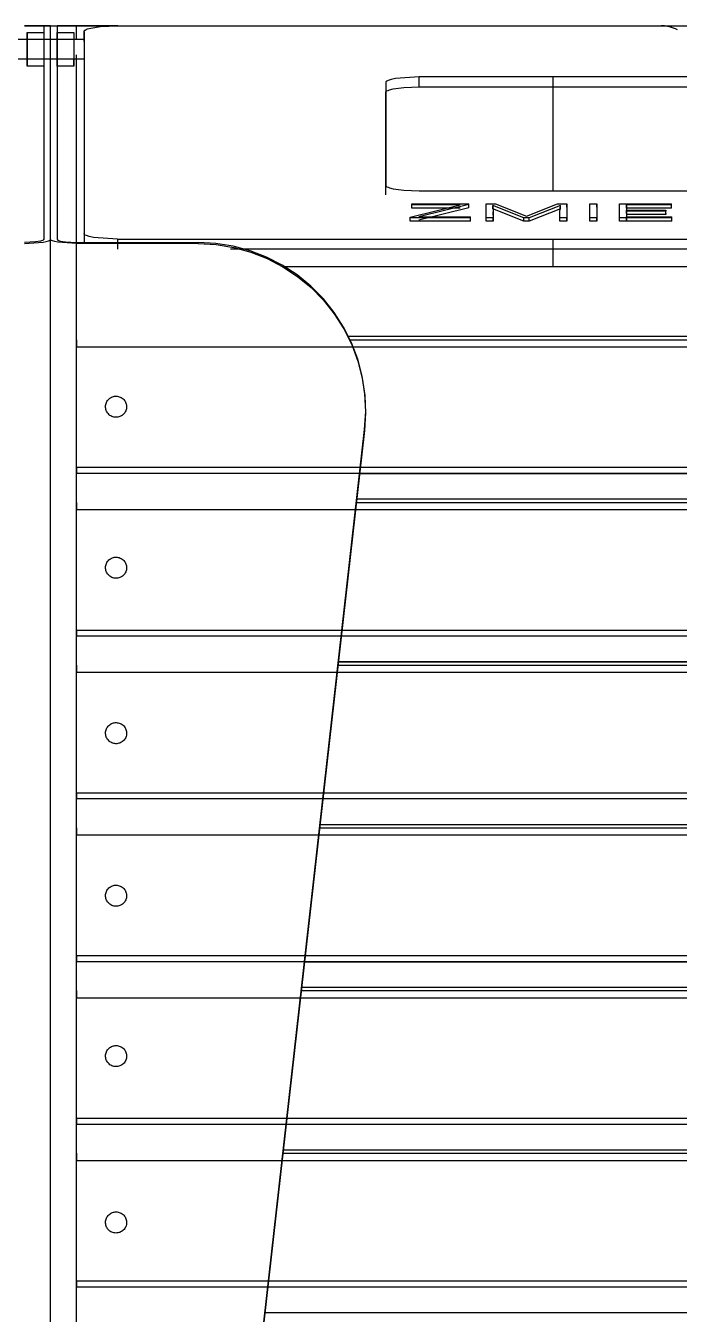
# Model space of a CAD drawing. Header units: millimetres. Extents: x 10366 to 28454, y 24552 to 29702.
# Drawn here: x 22527.2 to 22722.1, y 27901.2 to 28285.5 of the extents above; entities that cross this region are included whole.
import ezdxf

# ---------------------------------------------------------------- set-up
doc = ezdxf.new("R2010")
doc.units = ezdxf.units.MM
doc.header["$LTSCALE"] = 3
doc.layers.add('DomyÅ›lny', color=7, linetype='Continuous')

msp = doc.modelspace()

# ---------------------------------------------------------------- linework, layer by layer
at = {"layer": 'DomyÅ›lny'}
for p, q in [((22527.54, 28283.47), (22532.54, 28283.47)), ((22532.54, 28285.47), (22534.54, 28285.47)), ((22532.54, 28285.47), (22532.54, 28221.82)), ((22534.54, 28221.82), (22534.54, 28285.47)), ((22534.54, 28221.82), (22534.54, 28285.47)), ((22534.54, 28285.47), (22536.54, 28285.47)), ((22536.54, 28285.47), (22536.54, 28221.82)), ((22536.54, 28283.47), (22541.54, 28283.47)), ((22554.65, 28285.47), (22542.3, 28285.47)), ((22542.3, 28281.47), (22542.3, 28285.47)), ((22542.3, 28285.47), (22684.54, 28285.47)), ((22544.54, 28280.82), (22544.54, 28283.78)), ((22544.54, 28283.78), (22544.54, 28223.52)), ((22554.54, 28285.47), (22914.54, 28285.47)), ((22524.54, 28281.47), (22534.54, 28281.47)), ((22527.54, 28281.47), (22532.54, 28281.47)), ((22534.54, 28281.47), (22544.54, 28281.47)), ((22536.54, 28281.47), (22541.54, 28281.47)), ((22534.54, 28275.47), (22524.54, 28275.47)), ((22532.54, 28275.47), (22527.54, 28275.47)), ((22544.54, 28275.47), (22534.54, 28275.47)), ((22541.54, 28275.47), (22536.54, 28275.47)), ((22542.3, 28220.5), (22542.3, 28276.83)), ((22532.54, 28273.47), (22527.54, 28273.47)), ((22541.54, 28273.47), (22536.54, 28273.47)), ((22634.54, 28268.52), (22634.54, 28237.96)), ((22824.54, 28270.22), (22644.54, 28270.22)), ((22644.54, 28267.26), (22644.54, 28270.22)), ((22684.54, 28236.26), (22684.54, 28270.22)), ((22634.54, 28235.01), (22634.54, 28265.56)), ((22644.54, 28267.26), (22824.54, 28267.26)), ((22644.54, 28236.26), (22824.54, 28236.26)), ((22641.88, 28228.43), (22656.72, 28232.08)), ((22642.33, 28232.39), (22659.33, 28232.39)), ((22642.33, 28231.4), (22642.33, 28232.39)), ((22656.72, 28232.08), (22642.33, 28232.08)), ((22642.33, 28231.1), (22642.33, 28232.08)), ((22656.72, 28231.1), (22642.33, 28231.1)), ((22659.33, 28232.13), (22644.44, 28228.46)), ((22659.33, 28231.15), (22644.44, 28227.47)), ((22659.33, 28231.4), (22659.33, 28232.39)), ((22659.33, 28231.15), (22659.33, 28232.13)), ((22664.53, 28228.16), (22664.53, 28232.39)), ((22664.53, 28232.39), (22667.33, 28232.39)), ((22664.53, 28231.4), (22664.53, 28232.39)), ((22664.53, 28227.17), (22664.53, 28231.4)), ((22675.74, 28228.16), (22666.47, 28231.87)), ((22666.47, 28231.87), (22666.64, 28230.01)), ((22666.47, 28230.89), (22666.47, 28231.87)), ((22675.74, 28227.17), (22666.47, 28230.89)), ((22666.64, 28230.01), (22666.64, 28228.16)), ((22666.64, 28229.02), (22666.64, 28230.01)), ((22667.33, 28232.39), (22676.55, 28228.65)), ((22676.55, 28228.65), (22685.8, 28232.39)), ((22686.68, 28231.89), (22677.37, 28228.16)), ((22686.68, 28230.9), (22677.37, 28227.17)), ((22685.8, 28232.39), (22688.62, 28232.39)), ((22686.51, 28230), (22686.68, 28231.89)), ((22686.51, 28229.01), (22686.51, 28230)), ((22686.51, 28228.16), (22686.51, 28230)), ((22686.68, 28230.9), (22686.68, 28231.89)), ((22688.62, 28232.39), (22688.62, 28228.16)), ((22688.62, 28231.4), (22688.62, 28232.39)), ((22688.62, 28231.4), (22688.62, 28227.17)), ((22695.42, 28231.4), (22695.42, 28232.39)), ((22695.42, 28228.16), (22695.42, 28232.39)), ((22695.42, 28232.39), (22697.53, 28232.39)), ((22695.42, 28227.17), (22695.42, 28231.4)), ((22697.53, 28232.39), (22697.53, 28228.16)), ((22697.53, 28231.4), (22697.53, 28232.39)), ((22697.53, 28231.4), (22697.53, 28227.17)), ((22704.31, 28228.16), (22704.31, 28232.39)), ((22704.31, 28232.39), (22719.78, 28232.39)), ((22704.31, 28231.4), (22704.31, 28232.39)), ((22704.31, 28227.17), (22704.31, 28231.4)), ((22719.78, 28232.08), (22706.42, 28232.08)), ((22706.42, 28232.08), (22706.42, 28230.49)), ((22706.42, 28231.1), (22706.42, 28232.08)), ((22719.78, 28231.1), (22706.42, 28231.1)), ((22706.42, 28230.49), (22718.12, 28230.49)), ((22706.42, 28229.5), (22706.42, 28230.49)), ((22718.12, 28230.18), (22706.42, 28230.18)), ((22706.42, 28230.18), (22706.42, 28228.46)), ((22718.12, 28230.49), (22718.12, 28230.18)), ((22718.12, 28229.5), (22718.12, 28230.49)), ((22718.12, 28229.2), (22718.12, 28230.18)), ((22718.12, 28229.5), (22718.12, 28229.2)), ((22719.78, 28231.4), (22719.78, 28232.39)), ((22719.78, 28231.1), (22719.78, 28232.08)), ((22641.88, 28227.44), (22641.88, 28228.43)), ((22659.88, 28228.16), (22641.88, 28228.16)), ((22641.88, 28227.17), (22641.88, 28228.16)), ((22659.88, 28227.17), (22641.88, 28227.17)), ((22644.44, 28228.46), (22659.88, 28228.46)), ((22659.88, 28227.47), (22659.88, 28228.46)), ((22659.88, 28227.17), (22659.88, 28228.16)), ((22666.64, 28228.16), (22664.53, 28228.16)), ((22664.53, 28227.17), (22664.53, 28228.16)), ((22666.64, 28227.17), (22664.53, 28227.17)), ((22666.64, 28229.02), (22666.64, 28227.17)), ((22666.64, 28227.17), (22666.64, 28228.16)), ((22677.37, 28228.16), (22675.74, 28228.16)), ((22675.74, 28227.17), (22675.74, 28228.16)), ((22677.37, 28227.17), (22675.74, 28227.17)), ((22677.37, 28227.17), (22677.37, 28228.16)), ((22686.51, 28227.17), (22686.51, 28229.01)), ((22686.51, 28227.17), (22686.51, 28228.16)), ((22688.62, 28228.16), (22686.51, 28228.16)), ((22688.62, 28227.17), (22686.51, 28227.17)), ((22688.62, 28227.17), (22688.62, 28228.16)), ((22695.42, 28227.17), (22695.42, 28228.16)), ((22697.53, 28228.16), (22695.42, 28228.16)), ((22697.53, 28227.17), (22695.42, 28227.17)), ((22697.53, 28227.17), (22697.53, 28228.16)), ((22719.87, 28228.16), (22704.31, 28228.16)), ((22704.31, 28227.17), (22704.31, 28228.16)), ((22719.87, 28227.17), (22704.31, 28227.17)), ((22718.12, 28229.2), (22706.42, 28229.2)), ((22706.42, 28229.2), (22706.42, 28227.47)), ((22706.42, 28228.46), (22719.87, 28228.46)), ((22706.42, 28227.47), (22706.42, 28228.46)), ((22719.87, 28227.47), (22719.87, 28228.46)), ((22719.87, 28227.17), (22719.87, 28228.16)), ((22534.54, 27511.71), (22534.54, 28221.82)), ((22534.54, 27511.71), (22534.54, 28221.82)), ((22544.54, 28223.52), (22544.54, 28220.56)), ((22554.54, 28221.82), (22554.54, 28218.86)), ((22554.54, 28221.82), (22914.54, 28221.82)), ((22684.54, 28213.71), (22684.54, 28221.82)), ((22542.3, 28220.84), (22578.66, 28220.84)), ((22578.62, 28220.5), (22542.3, 28220.5)), ((22542.3, 27511.71), (22542.3, 28220.5)), ((22877.8, 28218.86), (22588.25, 28218.86)), ((22603.73, 28213.71), (22865.34, 28213.71)), ((22603.73, 28213.71), (22865.34, 28213.71)), ((22623.23, 28192.89), (22845.84, 28192.89)), ((22623.24, 28192.88), (22845.84, 28192.88)), ((22623.74, 28191.85), (22845.34, 28191.85)), ((22542.29, 28153.8), (22542.29, 28189.72)), ((22542.29, 28189.72), (22926.78, 28189.72)), ((22555.54, 27520.59), (22628.25, 28165.12)), ((22628.21, 28164.78), (22555.54, 27520.59)), ((22628.21, 28164.78), (22628.25, 28165.12)), ((22542.29, 28153.8), (22926.78, 28153.8)), ((22926.78, 28151.93), (22542.29, 28151.93)), ((22626.76, 28151.93), (22842.31, 28151.93)), ((22542.29, 28105.28), (22542.29, 28141.2)), ((22542.29, 28141.2), (22926.78, 28141.2)), ((22625.79, 28143.33), (22843.28, 28143.33)), ((22625.91, 28144.37), (22843.16, 28144.37)), ((22625.91, 28144.36), (22843.17, 28144.36)), ((22542.29, 28105.28), (22926.78, 28105.28)), ((22926.78, 28103.41), (22542.29, 28103.41)), ((22620.44, 28095.85), (22848.64, 28095.85)), ((22620.44, 28095.84), (22848.64, 28095.84)), ((22542.29, 28056.76), (22542.29, 28092.68)), ((22542.29, 28092.68), (22926.78, 28092.68)), ((22620.32, 28094.81), (22848.76, 28094.81)), ((22542.29, 28056.76), (22926.78, 28056.76)), ((22926.78, 28054.89), (22542.29, 28054.89)), ((22614.85, 28046.29), (22854.23, 28046.29)), ((22614.96, 28047.33), (22854.11, 28047.33)), ((22614.96, 28047.32), (22854.11, 28047.32)), ((22542.29, 28008.24), (22542.29, 28044.16)), ((22542.29, 28044.16), (22926.78, 28044.16)), ((22542.29, 28008.24), (22926.78, 28008.24)), ((22926.78, 28006.37), (22542.29, 28006.37)), ((22610.34, 28006.37), (22858.73, 28006.37)), ((22542.29, 27959.72), (22542.29, 27995.64)), ((22542.29, 27995.64), (22926.78, 27995.64)), ((22609.37, 27997.77), (22859.7, 27997.77)), ((22609.49, 27998.81), (22859.59, 27998.81)), ((22609.49, 27998.8), (22859.59, 27998.8)), ((22542.29, 27959.72), (22926.78, 27959.72)), ((22926.78, 27957.85), (22542.29, 27957.85)), ((22603.9, 27949.25), (22865.18, 27949.25)), ((22604.01, 27950.28), (22865.06, 27950.28)), ((22604.02, 27950.28), (22865.06, 27950.28)), ((22542.29, 27911.2), (22542.29, 27947.12)), ((22542.29, 27947.12), (22926.78, 27947.12)), ((22542.29, 27911.2), (22926.78, 27911.2)), ((22926.78, 27909.33), (22542.29, 27909.33)), ((22598.54, 27901.76), (22870.53, 27901.76)), ((22598.54, 27901.76), (22870.53, 27901.76))]:
    msp.add_line(p, q, dxfattribs=at)
for points in [[(22526.78, 28285.47, 0), (22532.54, 28285.47, 0)], [(22534.54, 28285.47, 0), (22534.54, 28285.47, 0), (22534.54, 28285.47, 0), (22534.54, 28285.47, 0), (22534.54, 28285.47, 0), (22534.54, 28285.47, 0), (22534.54, 28285.47, 0), (22534.54, 28285.47, 0), (22534.54, 28285.47, 0), (22534.54, 28285.47, 0), (22534.53, 28285.47, 0), (22534.52, 28285.47, 0), (22534.48, 28285.47, 0), (22533.96, 28285.47, 0), (22531.57, 28285.47, 0), (22526.78, 28285.47, 0)], [(22532.54, 28283.47, 0), (22532.54, 28283.47, 0), (22532.54, 28283.47, 0), (22532.54, 28283.47, 0), (22532.54, 28283.47, 0), (22532.54, 28283.47, 0), (22532.54, 28283.47, 0), (22532.54, 28283.47, 0), (22532.54, 28283.47, 0), (22532.54, 28283.47, 0), (22532.54, 28283.47, 0), (22532.54, 28283.47, 0), (22532.54, 28283.46, 0), (22532.54, 28283.44, 0), (22532.54, 28283.33, 0), (22532.54, 28282.86, 0), (22532.54, 28278.59, 0), (22532.54, 28274.99, 0), (22532.54, 28273.84, 0), (22532.54, 28273.56, 0), (22532.54, 28273.49, 0), (22532.54, 28273.48, 0), (22532.54, 28273.47, 0), (22532.54, 28273.47, 0), (22532.54, 28273.47, 0), (22532.54, 28273.47, 0), (22532.54, 28273.47, 0), (22532.54, 28273.47, 0), (22532.54, 28273.47, 0), (22532.54, 28273.47, 0), (22532.54, 28273.47, 0), (22532.54, 28273.47, 0), (22532.54, 28273.47, 0), (22532.54, 28273.47, 0)], [(22534.54, 28285.47, 0), (22534.54, 28285.47, 0), (22534.54, 28285.47, 0), (22534.54, 28285.47, 0), (22534.54, 28285.47, 0), (22534.54, 28285.47, 0), (22534.54, 28285.47, 0), (22534.54, 28285.47, 0), (22534.54, 28285.47, 0), (22534.54, 28285.47, 0), (22534.54, 28285.47, 0), (22534.55, 28285.47, 0), (22534.6, 28285.47, 0), (22535.11, 28285.47, 0), (22537.5, 28285.47, 0), (22542.3, 28285.47, 0)], [(22542.3, 28285.47, 0), (22536.54, 28285.47, 0)], [(22541.54, 28283.47, 0), (22541.54, 28283.47, 0), (22541.54, 28283.47, 0), (22541.54, 28283.47, 0), (22541.54, 28283.47, 0), (22541.54, 28283.47, 0), (22541.54, 28283.47, 0), (22541.54, 28283.47, 0), (22541.54, 28283.47, 0), (22541.54, 28283.47, 0), (22541.54, 28283.47, 0), (22541.54, 28283.47, 0), (22541.54, 28283.46, 0), (22541.54, 28283.41, 0), (22541.54, 28283.22, 0), (22541.54, 28282.42, 0), (22541.54, 28276.48, 0), (22541.54, 28273.5, 0), (22541.54, 28273.48, 0), (22541.54, 28273.47, 0), (22541.54, 28273.47, 0), (22541.54, 28273.47, 0), (22541.54, 28273.47, 0), (22541.54, 28273.47, 0), (22541.54, 28273.47, 0), (22541.54, 28273.47, 0), (22541.54, 28273.47, 0), (22541.54, 28273.47, 0), (22541.54, 28273.47, 0), (22541.54, 28273.47, 0), (22541.54, 28273.47, 0), (22541.54, 28273.47, 0), (22541.54, 28273.47, 0), (22541.54, 28273.47, 0), (22541.54, 28273.47, 0), (22541.54, 28273.47, 0), (22541.54, 28273.48, 0), (22541.54, 28273.49, 0), (22541.54, 28273.53, 0), (22541.54, 28273.72, 0), (22541.54, 28275.47, 0)], [(22544.54, 28283.78, 0), (22544.54, 28283.82, 0), (22544.55, 28283.86, 0), (22544.57, 28283.9, 0), (22544.59, 28283.95, 0), (22544.62, 28283.99, 0), (22544.65, 28284.03, 0), (22544.74, 28284.12, 0), (22544.85, 28284.2, 0), (22545.16, 28284.36, 0), (22545.54, 28284.52, 0), (22546.58, 28284.8, 0), (22549.48, 28285.24, 0), (22554.54, 28285.47, 0)], [(22527.54, 28281.47, 0), (22527.54, 28281.47, 0), (22527.54, 28281.47, 0), (22527.54, 28281.47, 0), (22527.54, 28281.47, 0), (22527.54, 28281.47, 0), (22527.54, 28281.47, 0), (22527.54, 28281.47, 0), (22527.54, 28281.47, 0), (22527.54, 28281.47, 0), (22527.54, 28281.47, 0), (22527.54, 28281.47, 0), (22527.54, 28281.45, 0), (22527.54, 28281.38, 0), (22527.54, 28281.1, 0), (22527.54, 28275.47, 0)], [(22541.54, 28281.47, 0), (22541.54, 28281.47, 0), (22541.54, 28281.47, 0), (22541.54, 28281.47, 0), (22541.54, 28281.47, 0), (22541.54, 28281.47, 0), (22541.54, 28281.47, 0), (22541.54, 28281.47, 0), (22541.54, 28281.47, 0), (22541.54, 28281.47, 0), (22541.54, 28281.47, 0), (22541.54, 28281.47, 0), (22541.54, 28281.45, 0), (22541.54, 28281.38, 0), (22541.54, 28281.1, 0), (22541.54, 28275.47, 0)], [(22644.54, 28270.22, 0), (22637.47, 28269.72, 0), (22636.17, 28269.45, 0), (22635.24, 28269.15, 0), (22634.92, 28268.99, 0), (22634.8, 28268.91, 0), (22634.7, 28268.83, 0), (22634.63, 28268.75, 0), (22634.6, 28268.71, 0), (22634.58, 28268.67, 0), (22634.56, 28268.63, 0), (22634.55, 28268.6, 0), (22634.54, 28268.56, 0), (22634.54, 28268.52, 0)], [(22634.54, 28265.56, 0), (22634.54, 28265.6, 0), (22634.55, 28265.64, 0), (22634.56, 28265.68, 0), (22634.58, 28265.72, 0), (22634.6, 28265.76, 0), (22634.63, 28265.79, 0), (22634.7, 28265.87, 0), (22634.8, 28265.95, 0), (22634.92, 28266.03, 0), (22635.24, 28266.19, 0), (22635.65, 28266.34, 0), (22636.77, 28266.63, 0), (22639.94, 28267.07, 0), (22644.54, 28267.26, 0)], [(22634.54, 28237.96, 0), (22634.54, 28237.92, 0), (22634.55, 28237.89, 0), (22634.56, 28237.85, 0), (22634.58, 28237.81, 0), (22634.6, 28237.77, 0), (22634.63, 28237.73, 0), (22634.7, 28237.65, 0), (22634.8, 28237.57, 0), (22634.92, 28237.49, 0), (22635.24, 28237.34, 0), (22635.65, 28237.18, 0), (22636.77, 28236.89, 0), (22639.94, 28236.45, 0), (22644.54, 28236.26, 0)], [(22526.78, 28220.5, 0), (22532.34, 28220.9, 0), (22533.28, 28221.1, 0), (22533.97, 28221.32, 0), (22534.22, 28221.44, 0), (22534.32, 28221.51, 0), (22534.39, 28221.57, 0), (22534.46, 28221.63, 0), (22534.48, 28221.66, 0), (22534.5, 28221.69, 0), (22534.52, 28221.72, 0), (22534.53, 28221.76, 0), (22534.54, 28221.79, 0), (22534.54, 28221.82, 0)], [(22532.54, 28221.82, 0), (22532.54, 28221.8, 0), (22532.53, 28221.77, 0), (22532.52, 28221.75, 0), (22532.51, 28221.72, 0), (22532.49, 28221.69, 0), (22532.44, 28221.64, 0), (22532.39, 28221.6, 0), (22532.31, 28221.55, 0), (22532.12, 28221.46, 0), (22531.6, 28221.28, 0), (22530.03, 28221.01, 0), (22526.78, 28220.84, 0)], [(22542.3, 28220.5, 0), (22536.73, 28220.9, 0), (22535.79, 28221.1, 0), (22535.1, 28221.32, 0), (22534.86, 28221.44, 0), (22534.76, 28221.51, 0), (22534.68, 28221.57, 0), (22534.62, 28221.63, 0), (22534.59, 28221.66, 0), (22534.57, 28221.69, 0), (22534.56, 28221.72, 0), (22534.55, 28221.76, 0), (22534.54, 28221.79, 0), (22534.54, 28221.82, 0)], [(22536.54, 28221.82, 0), (22536.54, 28221.8, 0), (22536.55, 28221.77, 0), (22536.56, 28221.75, 0), (22536.57, 28221.72, 0), (22536.59, 28221.69, 0), (22536.63, 28221.64, 0), (22536.69, 28221.6, 0), (22536.76, 28221.55, 0), (22536.95, 28221.46, 0), (22537.48, 28221.28, 0), (22539.05, 28221.01, 0), (22542.3, 28220.84, 0)], [(22554.54, 28221.82, 0), (22547.34, 28222.34, 0), (22546.12, 28222.6, 0), (22545.24, 28222.89, 0), (22544.93, 28223.05, 0), (22544.81, 28223.12, 0), (22544.71, 28223.21, 0), (22544.63, 28223.28, 0), (22544.6, 28223.32, 0), (22544.58, 28223.36, 0), (22544.56, 28223.4, 0), (22544.55, 28223.44, 0), (22544.54, 28223.48, 0), (22544.54, 28223.52, 0)], [(22578.62, 28220.5, 0), (22583.96, 28220.21, 0), (22589.21, 28219.36, 0), (22594.33, 28217.96, 0), (22599.22, 28216.04, 0), (22603.89, 28213.62, 0), (22608.23, 28210.75, 0), (22612.26, 28207.43, 0), (22615.91, 28203.73, 0), (22619.2, 28199.59, 0), (22622.05, 28195.11, 0), (22624.4, 28190.38, 0), (22626.24, 28185.44, 0), (22627.54, 28180.37, 0), (22628.3, 28175.21, 0), (22628.53, 28170.01, 0), (22628.21, 28164.78, 0)], [(22628.25, 28165.12, 0), (22628.57, 28170.45, 0), (22628.32, 28175.74, 0), (22627.52, 28180.98, 0), (22626.19, 28186.06, 0), (22624.33, 28190.97, 0), (22622, 28195.62, 0), (22619.18, 28200.01, 0), (22615.94, 28204.07, 0), (22612.23, 28207.83, 0), (22608.12, 28211.2, 0), (22603.69, 28214.09, 0), (22599, 28216.5, 0), (22594.1, 28218.39, 0), (22589.05, 28219.74, 0), (22583.91, 28220.56, 0), (22578.66, 28220.84, 0)], [(22542.29, 28191.85, 0), (22542.29, 28191.82, 0), (22542.29, 28191.72, 0), (22542.29, 28191.29, 0), (22542.29, 28189.72, 0)], [(22542.29, 28153.8, 0), (22542.29, 28152.41, 0), (22542.29, 28152.03, 0), (22542.29, 28151.94, 0), (22542.29, 28151.93, 0), (22542.29, 28151.93, 0), (22542.29, 28151.93, 0), (22542.29, 28151.93, 0), (22542.29, 28151.93, 0), (22542.29, 28151.93, 0), (22542.29, 28151.93, 0), (22542.29, 28151.93, 0), (22542.29, 28151.93, 0), (22542.29, 28151.93, 0), (22542.29, 28151.93, 0), (22542.29, 28151.93, 0), (22542.29, 28151.93, 0), (22542.29, 28151.93, 0), (22542.29, 28151.93, 0), (22542.29, 28151.93, 0), (22542.29, 28151.93, 0), (22542.29, 28151.93, 0), (22542.29, 28151.93, 0)], [(22542.29, 28143.33, 0), (22542.29, 28143.3, 0), (22542.29, 28143.2, 0), (22542.29, 28142.77, 0), (22542.29, 28141.2, 0)], [(22542.29, 28105.28, 0), (22542.29, 28103.89, 0), (22542.29, 28103.51, 0), (22542.29, 28103.42, 0), (22542.29, 28103.41, 0), (22542.29, 28103.41, 0), (22542.29, 28103.41, 0), (22542.29, 28103.41, 0), (22542.29, 28103.41, 0), (22542.29, 28103.41, 0), (22542.29, 28103.41, 0), (22542.29, 28103.41, 0), (22542.29, 28103.41, 0), (22542.29, 28103.41, 0), (22542.29, 28103.41, 0), (22542.29, 28103.41, 0), (22542.29, 28103.41, 0), (22542.29, 28103.41, 0), (22542.29, 28103.41, 0), (22542.29, 28103.41, 0), (22542.29, 28103.41, 0), (22542.29, 28103.41, 0), (22542.29, 28103.41, 0)], [(22542.29, 28094.81, 0), (22542.29, 28094.78, 0), (22542.29, 28094.68, 0), (22542.29, 28094.25, 0), (22542.29, 28092.68, 0)], [(22542.29, 28056.76, 0), (22542.29, 28055.37, 0), (22542.29, 28054.99, 0), (22542.29, 28054.9, 0), (22542.29, 28054.89, 0), (22542.29, 28054.89, 0), (22542.29, 28054.89, 0), (22542.29, 28054.89, 0), (22542.29, 28054.89, 0), (22542.29, 28054.89, 0), (22542.29, 28054.89, 0), (22542.29, 28054.89, 0), (22542.29, 28054.89, 0), (22542.29, 28054.89, 0), (22542.29, 28054.89, 0), (22542.29, 28054.89, 0), (22542.29, 28054.89, 0), (22542.29, 28054.89, 0), (22542.29, 28054.89, 0), (22542.29, 28054.89, 0), (22542.29, 28054.89, 0), (22542.29, 28054.89, 0), (22542.29, 28054.89, 0)], [(22542.29, 28046.29, 0), (22542.29, 28046.26, 0), (22542.29, 28046.16, 0), (22542.29, 28045.73, 0), (22542.29, 28044.16, 0)], [(22542.29, 28008.24, 0), (22542.29, 28006.85, 0), (22542.29, 28006.47, 0), (22542.29, 28006.38, 0), (22542.29, 28006.37, 0), (22542.29, 28006.37, 0), (22542.29, 28006.37, 0), (22542.29, 28006.37, 0), (22542.29, 28006.37, 0), (22542.29, 28006.37, 0), (22542.29, 28006.37, 0), (22542.29, 28006.37, 0), (22542.29, 28006.37, 0), (22542.29, 28006.37, 0), (22542.29, 28006.37, 0), (22542.29, 28006.37, 0), (22542.29, 28006.37, 0), (22542.29, 28006.37, 0), (22542.29, 28006.37, 0), (22542.29, 28006.37, 0), (22542.29, 28006.37, 0), (22542.29, 28006.37, 0), (22542.29, 28006.37, 0)], [(22542.29, 27997.77, 0), (22542.29, 27997.74, 0), (22542.29, 27997.64, 0), (22542.29, 27997.21, 0), (22542.29, 27995.64, 0)], [(22542.29, 27959.72, 0), (22542.29, 27958.33, 0), (22542.29, 27957.95, 0), (22542.29, 27957.86, 0), (22542.29, 27957.85, 0), (22542.29, 27957.85, 0), (22542.29, 27957.85, 0), (22542.29, 27957.85, 0), (22542.29, 27957.85, 0), (22542.29, 27957.85, 0), (22542.29, 27957.85, 0), (22542.29, 27957.85, 0), (22542.29, 27957.85, 0), (22542.29, 27957.85, 0), (22542.29, 27957.85, 0), (22542.29, 27957.85, 0), (22542.29, 27957.85, 0), (22542.29, 27957.85, 0), (22542.29, 27957.85, 0), (22542.29, 27957.85, 0), (22542.29, 27957.85, 0), (22542.29, 27957.85, 0), (22542.29, 27957.85, 0)], [(22542.29, 27949.25, 0), (22542.29, 27949.22, 0), (22542.29, 27949.12, 0), (22542.29, 27948.69, 0), (22542.29, 27947.12, 0)], [(22542.29, 27911.2, 0), (22542.29, 27909.81, 0), (22542.29, 27909.43, 0), (22542.29, 27909.34, 0), (22542.29, 27909.33, 0), (22542.29, 27909.33, 0), (22542.29, 27909.33, 0), (22542.29, 27909.33, 0), (22542.29, 27909.33, 0), (22542.29, 27909.33, 0), (22542.29, 27909.33, 0), (22542.29, 27909.33, 0), (22542.29, 27909.33, 0), (22542.29, 27909.33, 0), (22542.29, 27909.33, 0), (22542.29, 27909.33, 0), (22542.29, 27909.33, 0), (22542.29, 27909.33, 0), (22542.29, 27909.33, 0), (22542.29, 27909.33, 0), (22542.29, 27909.33, 0), (22542.29, 27909.33, 0), (22542.29, 27909.33, 0)]]:
    msp.add_polyline3d(points, dxfattribs=at)
for points in [[(22527.54, 28278.47, 0), (22527.54, 28283.47, 0), (22527.54, 28278.47, 0), (22527.54, 28273.47, 0)], [(22536.54, 28278.47, 0), (22536.54, 28282.01, 0), (22536.54, 28283.12, 0), (22536.54, 28283.39, 0), (22536.54, 28283.45, 0), (22536.54, 28283.47, 0), (22536.54, 28283.47, 0), (22536.54, 28283.47, 0), (22536.54, 28283.47, 0), (22536.54, 28283.47, 0), (22536.54, 28283.47, 0), (22536.54, 28283.47, 0), (22536.54, 28283.47, 0), (22536.54, 28283.47, 0), (22536.54, 28283.47, 0), (22536.54, 28283.47, 0), (22536.54, 28283.47, 0), (22536.54, 28283.47, 0), (22536.54, 28283.47, 0), (22536.54, 28283.47, 0), (22536.54, 28283.47, 0), (22536.54, 28283.47, 0), (22536.54, 28283.47, 0), (22536.54, 28283.47, 0), (22536.54, 28283.47, 0), (22536.54, 28283.47, 0), (22536.54, 28283.46, 0), (22536.54, 28283.44, 0), (22536.54, 28283.33, 0), (22536.54, 28282.86, 0), (22536.54, 28274.23, 0), (22536.54, 28273.47, 0), (22536.54, 28273.47, 0), (22536.54, 28273.47, 0), (22536.54, 28273.47, 0), (22536.54, 28273.47, 0), (22536.54, 28273.47, 0), (22536.54, 28273.47, 0), (22536.54, 28273.47, 0), (22536.54, 28273.47, 0), (22536.54, 28273.47, 0), (22536.54, 28273.47, 0), (22536.54, 28273.47, 0), (22536.54, 28273.47, 0), (22536.54, 28273.47, 0), (22536.54, 28273.47, 0), (22536.54, 28273.47, 0), (22536.54, 28273.47, 0), (22536.54, 28273.47, 0), (22536.54, 28273.47, 0), (22536.54, 28273.48, 0), (22536.54, 28273.51, 0), (22536.54, 28273.62, 0), (22536.54, 28274.09, 0)], [(22551, 28171.34, 0), (22550.96, 28171.62, 0), (22550.95, 28171.91, 0), (22550.97, 28172.21, 0), (22551.02, 28172.51, 0), (22551.1, 28172.82, 0), (22551.21, 28173.12, 0), (22551.36, 28173.41, 0), (22551.53, 28173.68, 0), (22551.73, 28173.94, 0), (22551.96, 28174.17, 0), (22552.21, 28174.38, 0), (22552.47, 28174.55, 0), (22552.74, 28174.7, 0), (22553.02, 28174.82, 0), (22553.3, 28174.91, 0), (22553.57, 28174.97, 0), (22553.85, 28175, 0), (22554.15, 28175.01, 0), (22554.45, 28174.99, 0), (22554.75, 28174.94, 0), (22555.06, 28174.86, 0), (22555.36, 28174.75, 0), (22555.65, 28174.61, 0), (22555.92, 28174.43, 0), (22556.18, 28174.23, 0), (22556.41, 28174.01, 0), (22556.62, 28173.76, 0), (22556.79, 28173.5, 0), (22556.94, 28173.23, 0), (22557.06, 28172.95, 0), (22557.15, 28172.67, 0), (22557.21, 28172.4, 0), (22557.24, 28172.12, 0), (22557.25, 28171.82, 0), (22557.24, 28171.52, 0), (22557.19, 28171.22, 0), (22557.11, 28170.92, 0), (22556.99, 28170.62, 0), (22556.85, 28170.33, 0), (22556.68, 28170.05, 0), (22556.47, 28169.8, 0), (22556.25, 28169.56, 0), (22556, 28169.36, 0), (22555.74, 28169.18, 0), (22555.47, 28169.03, 0), (22555.19, 28168.92, 0), (22554.91, 28168.83, 0), (22554.64, 28168.77, 0), (22554.35, 28168.73, 0), (22554.06, 28168.72, 0), (22553.76, 28168.74, 0), (22553.46, 28168.79, 0), (22553.15, 28168.87, 0), (22552.85, 28168.98, 0), (22552.56, 28169.13, 0), (22552.28, 28169.3, 0), (22552.03, 28169.5, 0), (22551.8, 28169.73, 0), (22551.59, 28169.97, 0), (22551.41, 28170.23, 0), (22551.27, 28170.5, 0), (22551.15, 28170.78, 0), (22551.06, 28171.06, 0)], [(22551, 28123.33, 0), (22550.96, 28123.61, 0), (22550.95, 28123.91, 0), (22550.97, 28124.21, 0), (22551.02, 28124.51, 0), (22551.1, 28124.82, 0), (22551.21, 28125.11, 0), (22551.36, 28125.4, 0), (22551.53, 28125.68, 0), (22551.73, 28125.93, 0), (22551.96, 28126.17, 0), (22552.21, 28126.37, 0), (22552.47, 28126.55, 0), (22552.74, 28126.7, 0), (22553.02, 28126.81, 0), (22553.3, 28126.9, 0), (22553.57, 28126.96, 0), (22553.85, 28127, 0), (22554.15, 28127.01, 0), (22554.45, 28126.99, 0), (22554.75, 28126.94, 0), (22555.06, 28126.86, 0), (22555.36, 28126.75, 0), (22555.65, 28126.6, 0), (22555.92, 28126.43, 0), (22556.18, 28126.23, 0), (22556.41, 28126, 0), (22556.62, 28125.76, 0), (22556.79, 28125.5, 0), (22556.94, 28125.23, 0), (22557.06, 28124.95, 0), (22557.15, 28124.67, 0), (22557.21, 28124.39, 0), (22557.24, 28124.11, 0), (22557.25, 28123.82, 0), (22557.24, 28123.52, 0), (22557.19, 28123.22, 0), (22557.11, 28122.91, 0), (22556.99, 28122.61, 0), (22556.85, 28122.32, 0), (22556.68, 28122.05, 0), (22556.47, 28121.79, 0), (22556.25, 28121.56, 0), (22556, 28121.35, 0), (22555.74, 28121.18, 0), (22555.47, 28121.03, 0), (22555.19, 28120.91, 0), (22554.91, 28120.83, 0), (22554.64, 28120.77, 0), (22554.35, 28120.73, 0), (22554.06, 28120.72, 0), (22553.76, 28120.74, 0), (22553.46, 28120.79, 0), (22553.15, 28120.87, 0), (22552.85, 28120.98, 0), (22552.56, 28121.12, 0), (22552.28, 28121.3, 0), (22552.03, 28121.5, 0), (22551.8, 28121.72, 0), (22551.59, 28121.97, 0), (22551.41, 28122.23, 0), (22551.27, 28122.5, 0), (22551.15, 28122.78, 0), (22551.06, 28123.06, 0)], [(22551, 28074, 0), (22550.96, 28074.28, 0), (22550.95, 28074.57, 0), (22550.97, 28074.87, 0), (22551.02, 28075.17, 0), (22551.1, 28075.48, 0), (22551.21, 28075.78, 0), (22551.36, 28076.07, 0), (22551.53, 28076.34, 0), (22551.73, 28076.6, 0), (22551.96, 28076.83, 0), (22552.21, 28077.03, 0), (22552.47, 28077.21, 0), (22552.74, 28077.36, 0), (22553.02, 28077.48, 0), (22553.3, 28077.56, 0), (22553.57, 28077.62, 0), (22553.85, 28077.66, 0), (22554.15, 28077.67, 0), (22554.45, 28077.65, 0), (22554.75, 28077.6, 0), (22555.06, 28077.52, 0), (22555.36, 28077.41, 0), (22555.65, 28077.27, 0), (22555.92, 28077.09, 0), (22556.18, 28076.89, 0), (22556.41, 28076.67, 0), (22556.62, 28076.42, 0), (22556.79, 28076.16, 0), (22556.94, 28075.89, 0), (22557.06, 28075.61, 0), (22557.15, 28075.33, 0), (22557.21, 28075.06, 0), (22557.24, 28074.78, 0), (22557.25, 28074.48, 0), (22557.24, 28074.18, 0), (22557.19, 28073.88, 0), (22557.11, 28073.57, 0), (22556.99, 28073.27, 0), (22556.85, 28072.98, 0), (22556.68, 28072.71, 0), (22556.47, 28072.45, 0), (22556.25, 28072.22, 0), (22556, 28072.02, 0), (22555.74, 28071.84, 0), (22555.47, 28071.69, 0), (22555.19, 28071.58, 0), (22554.91, 28071.49, 0), (22554.64, 28071.43, 0), (22554.35, 28071.39, 0), (22554.06, 28071.38, 0), (22553.76, 28071.4, 0), (22553.46, 28071.45, 0), (22553.15, 28071.53, 0), (22552.85, 28071.64, 0), (22552.56, 28071.79, 0), (22552.28, 28071.96, 0), (22552.03, 28072.16, 0), (22551.8, 28072.39, 0), (22551.59, 28072.63, 0), (22551.41, 28072.89, 0), (22551.27, 28073.16, 0), (22551.15, 28073.44, 0), (22551.06, 28073.72, 0)], [(22551, 28025.52, 0), (22550.96, 28025.8, 0), (22550.95, 28026.09, 0), (22550.97, 28026.39, 0), (22551.02, 28026.69, 0), (22551.1, 28027, 0), (22551.21, 28027.3, 0), (22551.36, 28027.59, 0), (22551.53, 28027.86, 0), (22551.73, 28028.12, 0), (22551.96, 28028.35, 0), (22552.21, 28028.56, 0), (22552.47, 28028.73, 0), (22552.74, 28028.88, 0), (22553.02, 28029, 0), (22553.3, 28029.09, 0), (22553.57, 28029.15, 0), (22553.85, 28029.18, 0), (22554.15, 28029.19, 0), (22554.45, 28029.17, 0), (22554.75, 28029.12, 0), (22555.06, 28029.04, 0), (22555.36, 28028.93, 0), (22555.65, 28028.79, 0), (22555.92, 28028.61, 0), (22556.18, 28028.41, 0), (22556.41, 28028.19, 0), (22556.62, 28027.94, 0), (22556.79, 28027.68, 0), (22556.94, 28027.41, 0), (22557.06, 28027.13, 0), (22557.15, 28026.85, 0), (22557.21, 28026.58, 0), (22557.24, 28026.3, 0), (22557.25, 28026.01, 0), (22557.24, 28025.7, 0), (22557.19, 28025.4, 0), (22557.11, 28025.1, 0), (22556.99, 28024.8, 0), (22556.85, 28024.51, 0), (22556.68, 28024.23, 0), (22556.47, 28023.98, 0), (22556.25, 28023.74, 0), (22556, 28023.54, 0), (22555.74, 28023.36, 0), (22555.47, 28023.21, 0), (22555.19, 28023.1, 0), (22554.91, 28023.01, 0), (22554.64, 28022.95, 0), (22554.35, 28022.91, 0), (22554.06, 28022.9, 0), (22553.76, 28022.92, 0), (22553.46, 28022.97, 0), (22553.15, 28023.05, 0), (22552.85, 28023.16, 0), (22552.56, 28023.31, 0), (22552.28, 28023.48, 0), (22552.03, 28023.68, 0), (22551.8, 28023.91, 0), (22551.59, 28024.15, 0), (22551.41, 28024.41, 0), (22551.27, 28024.68, 0), (22551.15, 28024.96, 0), (22551.06, 28025.24, 0)], [(22551, 27977.7, 0), (22550.96, 27977.98, 0), (22550.95, 27978.27, 0), (22550.97, 27978.57, 0), (22551.02, 27978.88, 0), (22551.1, 27979.18, 0), (22551.21, 27979.48, 0), (22551.36, 27979.77, 0), (22551.53, 27980.05, 0), (22551.73, 27980.3, 0), (22551.96, 27980.53, 0), (22552.21, 27980.74, 0), (22552.47, 27980.92, 0), (22552.74, 27981.06, 0), (22553.02, 27981.18, 0), (22553.3, 27981.27, 0), (22553.57, 27981.33, 0), (22553.85, 27981.36, 0), (22554.15, 27981.37, 0), (22554.45, 27981.35, 0), (22554.75, 27981.31, 0), (22555.06, 27981.23, 0), (22555.36, 27981.11, 0), (22555.65, 27980.97, 0), (22555.92, 27980.8, 0), (22556.18, 27980.59, 0), (22556.41, 27980.37, 0), (22556.62, 27980.12, 0), (22556.79, 27979.86, 0), (22556.94, 27979.59, 0), (22557.06, 27979.32, 0), (22557.15, 27979.04, 0), (22557.21, 27978.76, 0), (22557.24, 27978.48, 0), (22557.25, 27978.19, 0), (22557.24, 27977.89, 0), (22557.19, 27977.58, 0), (22557.11, 27977.28, 0), (22556.99, 27976.98, 0), (22556.85, 27976.69, 0), (22556.68, 27976.41, 0), (22556.47, 27976.16, 0), (22556.25, 27975.93, 0), (22556, 27975.72, 0), (22555.74, 27975.54, 0), (22555.47, 27975.4, 0), (22555.19, 27975.28, 0), (22554.91, 27975.19, 0), (22554.64, 27975.13, 0), (22554.35, 27975.1, 0), (22554.06, 27975.09, 0), (22553.76, 27975.11, 0), (22553.46, 27975.15, 0), (22553.15, 27975.23, 0), (22552.85, 27975.35, 0), (22552.56, 27975.49, 0), (22552.28, 27975.66, 0), (22552.03, 27975.87, 0), (22551.8, 27976.09, 0), (22551.59, 27976.34, 0), (22551.41, 27976.6, 0), (22551.27, 27976.87, 0), (22551.15, 27977.14, 0), (22551.06, 27977.42, 0)], [(22551, 27928.07, 0), (22550.96, 27928.35, 0), (22550.95, 27928.65, 0), (22550.97, 27928.95, 0), (22551.02, 27929.25, 0), (22551.1, 27929.56, 0), (22551.21, 27929.86, 0), (22551.36, 27930.15, 0), (22551.53, 27930.42, 0), (22551.73, 27930.68, 0), (22551.96, 27930.91, 0), (22552.21, 27931.11, 0), (22552.47, 27931.29, 0), (22552.74, 27931.44, 0), (22553.02, 27931.55, 0), (22553.3, 27931.64, 0), (22553.57, 27931.7, 0), (22553.85, 27931.74, 0), (22554.15, 27931.75, 0), (22554.45, 27931.73, 0), (22554.75, 27931.68, 0), (22555.06, 27931.6, 0), (22555.36, 27931.49, 0), (22555.65, 27931.34, 0), (22555.92, 27931.17, 0), (22556.18, 27930.97, 0), (22556.41, 27930.74, 0), (22556.62, 27930.5, 0), (22556.79, 27930.24, 0), (22556.94, 27929.97, 0), (22557.06, 27929.69, 0), (22557.15, 27929.41, 0), (22557.21, 27929.13, 0), (22557.24, 27928.85, 0), (22557.25, 27928.56, 0), (22557.24, 27928.26, 0), (22557.19, 27927.96, 0), (22557.11, 27927.65, 0), (22556.99, 27927.35, 0), (22556.85, 27927.06, 0), (22556.68, 27926.79, 0), (22556.47, 27926.53, 0), (22556.25, 27926.3, 0), (22556, 27926.1, 0), (22555.74, 27925.92, 0), (22555.47, 27925.77, 0), (22555.19, 27925.65, 0), (22554.91, 27925.57, 0), (22554.64, 27925.51, 0), (22554.35, 27925.47, 0), (22554.06, 27925.46, 0), (22553.76, 27925.48, 0), (22553.46, 27925.53, 0), (22553.15, 27925.61, 0), (22552.85, 27925.72, 0), (22552.56, 27925.86, 0), (22552.28, 27926.04, 0), (22552.03, 27926.24, 0), (22551.8, 27926.46, 0), (22551.59, 27926.71, 0), (22551.41, 27926.97, 0), (22551.27, 27927.24, 0), (22551.15, 27927.52, 0), (22551.06, 27927.8, 0)]]:
    msp.add_polyline3d(points, close=True, dxfattribs=at)
for start in [61.2897, 67.4518]:
    msp.add_arc((22716.78, 28275.47), 10, start, 90, dxfattribs=at)

doc.saveas('drawing.dxf')
